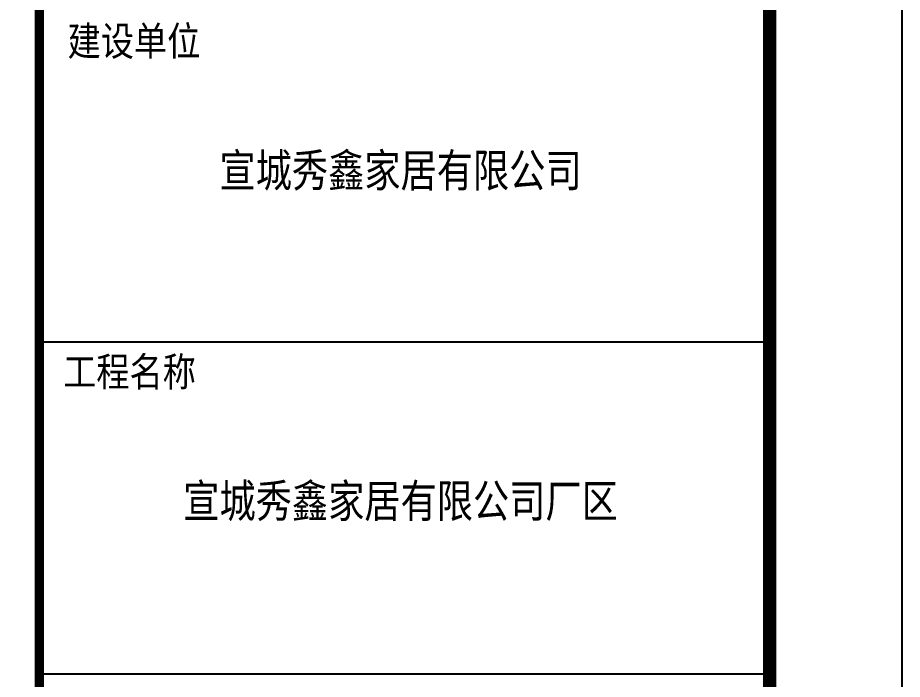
# Model space of a CAD drawing. Extents: x 9539573 to 9710259, y 1656270 to 2510207.
# Drawn here: x 9677915 to 9687909, y 2083280 to 2090756 of the extents above; entities that cross this region are included whole.
import ezdxf
from ezdxf.enums import TextEntityAlignment as Align

# ---------------------------------------------------------------- set-up
doc = ezdxf.new("R2010")
doc.units = 0
doc.header["$LTSCALE"] = 1000
doc.header["$MEASUREMENT"] = 0
doc.layers.get('0').update_dxf_attribs({"linetype": 'CONTINUOUS'})
for name, color, linetype in [('PP-PM-TK', 7, 'CONTINUOUS'), ('PUB_TEXT', 7, 'CONTINUOUS'), ('PUB_TITLE', 4, 'CONTINUOUS')]:
    doc.layers.add(name, color=color, linetype=linetype)
doc.styles.add('TQ', font='txt.shx', dxfattribs={"width": 0.8, "bigfont": 'hztxt.shx'})
doc.styles.add('仿宋', font='', dxfattribs={"width": 0.8})
doc.styles.get('仿宋').set_extended_font_data('SimSun')

# ---------------------------------------------------------------- blocks, each defined once
blk = doc.blocks.new('A2 TK 2019')
at = {"layer": 'PP-PM-TK', "color": 4}
for p, q in [((7035935.2, 1988947.9), (7041435.2, 1988947.9)), ((7035935.2, 1986447.9), (7041435.2, 1986447.9))]:
    blk.add_line(p, q, dxfattribs=at)
at = {"layer": 'PP-PM-TK', "color": 4, "const_width": 70}
blk.add_lwpolyline([(7035935.2, 2015183.8), (7041435.2, 2015183.8), (7041435.2, 1975183.8), (7035935.2, 1975183.8)], close=True, dxfattribs=at)
at = {"layer": 'PUB_TEXT', "color": 2, "style": 'TQ'}
for s, p in [('建设单位', (7036148, 1991080.6)), ('工程名称', (7036114.4, 1988589.5))]:
    blk.add_text(s, height=250, dxfattribs=at).set_placement(p)
at = {"layer": 'PUB_TITLE', "color": 0, "style": '仿宋', "width": 0.8}
for s, p in [('宣城秀鑫家居有限公司', (7038656, 1990115.6)), ('宣城秀鑫家居有限公司厂区', (7038656, 1987625.7))]:
    blk.add_text(s, height=250, dxfattribs=at).set_placement(p, align=Align.CENTER)

msp = doc.modelspace()

# ---------------------------------------------------------------- linework, layer by layer
at = {"layer": 'PUB_TITLE'}
msp.add_lwpolyline([(9598809.4, 2064945), (9687909.4, 2064945), (9687909.4, 2127945), (9598809.4, 2127945)], close=True, dxfattribs=at)
at = {"layer": 'PUB_TITLE', "const_width": 150}
msp.add_lwpolyline([(9602559.4, 2066445), (9686409.4, 2066445), (9686409.4, 2126445), (9602559.4, 2126445)], close=True, dxfattribs=at)

# ---------------------------------------------------------------- block references
at = {"xscale": 1.5, "yscale": 1.5, "zscale": 1.5}
msp.add_blockref('A2 TK 2019', (-875743.4, -896330.7), dxfattribs=at)

doc.saveas('drawing.dxf')
